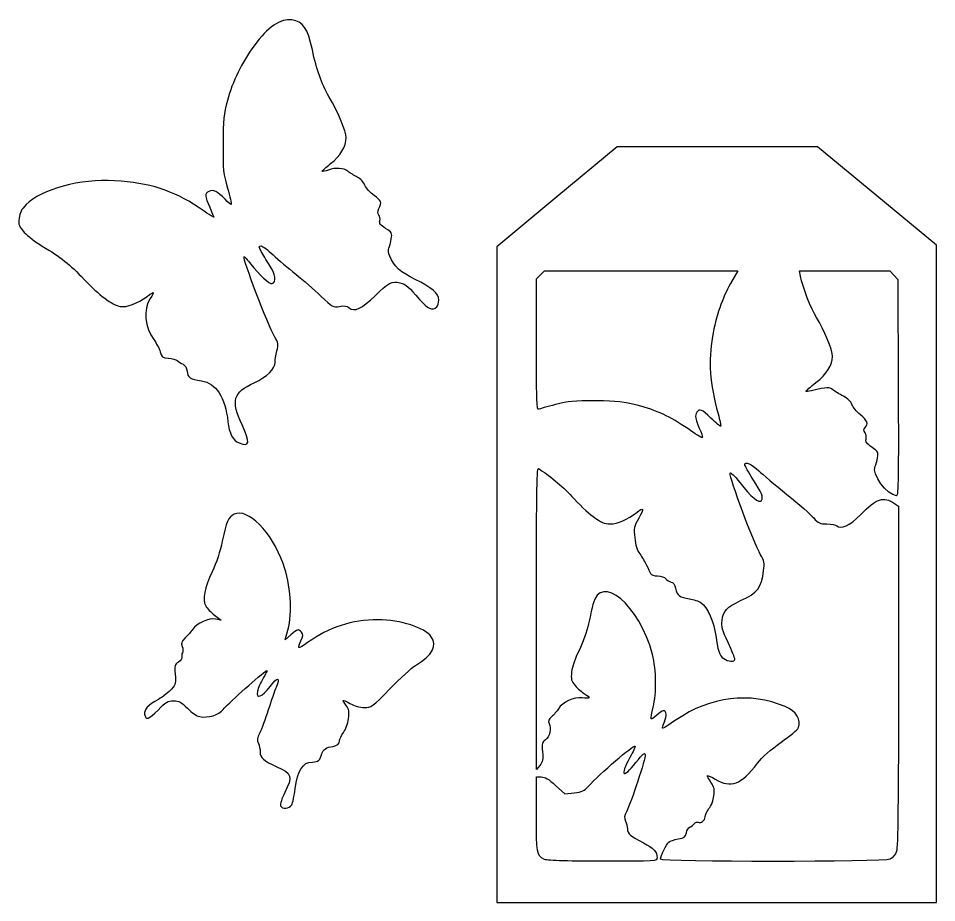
# Model space of a CAD drawing. Header units: centimetres. Extents: x -27.9 to 19.8, y -11 to 3.1.
# Drawn here: x -27.88 to -13.19, y -11.01 to 3.14 of the extents above; entities that cross this region are included whole.
import ezdxf

# ---------------------------------------------------------------- set-up
doc = ezdxf.new("R2010")
doc.units = ezdxf.units.CM
doc.header["$MEASUREMENT"] = 0
doc.layers.add('Layer 1', color=7, linetype='Continuous')

msp = doc.modelspace()

# ---------------------------------------------------------------- linework, layer by layer
at = {"layer": 'Layer 1'}
for points, knots in [([(-24.34716, -3.65015), (-24.45106, -3.60817), (-24.50895, -3.50082), (-24.52908, -3.3128), (-24.52908, -3.3128), (-24.57102, -2.92116), (-24.7182, -2.69396), (-24.95274, -2.65881), (-24.95274, -2.65881), (-25.13331, -2.63175), (-25.17291, -2.60539), (-25.18258, -2.50587), (-25.18258, -2.50587), (-25.18797, -2.45038), (-25.21071, -2.41069), (-25.24758, -2.39242), (-25.24758, -2.39242), (-25.27877, -2.37697), (-25.32059, -2.35079), (-25.34052, -2.33426), (-25.34052, -2.33426), (-25.36045, -2.31772), (-25.42391, -2.30033), (-25.48155, -2.29561), (-25.48155, -2.29561), (-25.57653, -2.28783), (-25.58889, -2.27811), (-25.61351, -2.19192), (-25.61351, -2.19192), (-25.62845, -2.13961), (-25.67438, -2.05282), (-25.71558, -1.99905), (-25.71558, -1.99905), (-25.8609, -1.80939), (-25.88661, -1.50933), (-25.77201, -1.34067), (-25.77201, -1.34067), (-25.69349, -1.22511), (-25.70488, -1.21757), (-25.82249, -1.30728), (-25.82249, -1.30728), (-25.96703, -1.41753), (-26.15132, -1.48693), (-26.25024, -1.46838), (-26.25024, -1.46838), (-26.38206, -1.44365), (-26.59282, -1.28626), (-26.83065, -1.03495), (-26.83065, -1.03495), (-27.06149, -0.79102), (-27.20468, -0.67702), (-27.49861, -0.50316), (-27.49861, -0.50316), (-27.60369, -0.441), (-27.73306, -0.34212), (-27.78609, -0.28342), (-27.78609, -0.28342), (-27.87375, -0.18639), (-27.8813, -0.16597), (-27.8692, -0.05863), (-27.8692, -0.05863), (-27.85901, 0.0318), (-27.83286, 0.08302), (-27.75751, 0.16019), (-27.75751, 0.16019), (-27.51594, 0.40758), (-26.88602, 0.57795), (-26.34183, 0.54308), (-26.34183, 0.54308), (-25.78065, 0.50712), (-25.40624, 0.38835), (-25.00726, 0.11972), (-25.00726, 0.11972), (-24.86815, 0.02606), (-24.75433, -0.04627), (-24.75433, -0.04101), (-24.75433, -0.04101), (-24.75433, -0.03575), (-24.7841, 0.03587), (-24.82048, 0.11813), (-24.82048, 0.11813), (-24.90044, 0.29894), (-24.90234, 0.33529), (-24.83371, 0.37202), (-24.83371, 0.37202), (-24.76654, 0.40797), (-24.69295, 0.37194), (-24.57522, 0.24549), (-24.57522, 0.24549), (-24.52764, 0.19438), (-24.48322, 0.15806), (-24.47651, 0.16478), (-24.47651, 0.16478), (-24.4698, 0.17149), (-24.49679, 0.28933), (-24.5365, 0.42664), (-24.5365, 0.42664), (-24.60295, 0.65642), (-24.60857, 0.7121), (-24.60703, 1.12609), (-24.60703, 1.12609), (-24.60556, 1.52335), (-24.59739, 1.60544), (-24.5371, 1.82892), (-24.5371, 1.82892), (-24.4553, 2.13214), (-24.30966, 2.43015), (-24.10993, 2.70302), (-24.10993, 2.70302), (-23.89087, 3.00228), (-23.68835, 3.14029), (-23.50443, 3.11562), (-23.50443, 3.11562), (-23.3254, 3.09161), (-23.25099, 2.98244), (-23.17793, 2.63658), (-23.17793, 2.63658), (-23.11043, 2.31702), (-23.03464, 2.10394), (-22.91234, 1.88988), (-22.91234, 1.88988), (-22.75615, 1.61649), (-22.63752, 1.33195), (-22.63824, 1.23243), (-22.63824, 1.23243), (-22.63927, 1.09065), (-22.73072, 0.93726), (-22.88572, 0.81733), (-22.88572, 0.81733), (-22.96602, 0.7552), (-23.02701, 0.69965), (-23.02125, 0.69389), (-23.02125, 0.69389), (-23.01549, 0.68813), (-22.97267, 0.6967), (-22.9261, 0.71293), (-22.9261, 0.71293), (-22.80125, 0.75645), (-22.67957, 0.74893), (-22.60815, 0.69327), (-22.60815, 0.69327), (-22.57345, 0.66622), (-22.5064, 0.62427), (-22.45915, 0.60003), (-22.45915, 0.60003), (-22.41054, 0.57509), (-22.35773, 0.51882), (-22.33749, 0.47038), (-22.33749, 0.47038), (-22.31782, 0.42331), (-22.2523, 0.35053), (-22.19188, 0.30866), (-22.19188, 0.30866), (-22.07463, 0.22741), (-22.0647, 0.20088), (-22.11238, 0.09624), (-22.11238, 0.09624), (-22.13458, 0.04752), (-22.13488, 0.02017), (-22.11349, -0.0056), (-22.11349, -0.0056), (-22.09741, -0.02498), (-22.09086, -0.06612), (-22.09895, -0.09703), (-22.09895, -0.09703), (-22.11055, -0.14138), (-22.09113, -0.16744), (-22.0068, -0.22068), (-22.0068, -0.22068), (-21.906, -0.28431), (-21.90082, -0.29379), (-21.9153, -0.388), (-21.9153, -0.388), (-21.92374, -0.44293), (-21.94118, -0.50843), (-21.95404, -0.53357), (-21.95404, -0.53357), (-21.96896, -0.56273), (-21.96429, -0.61061), (-21.94114, -0.66586), (-21.94114, -0.66586), (-21.8748, -0.82419), (-21.76149, -0.92736), (-21.53543, -1.03529), (-21.53543, -1.03529), (-21.2678, -1.16306), (-21.156, -1.2606), (-21.156, -1.36632), (-21.156, -1.36632), (-21.156, -1.4085), (-21.17029, -1.4573), (-21.18775, -1.47477), (-21.18775, -1.47477), (-21.25512, -1.54214), (-21.33363, -1.50788), (-21.46367, -1.35438), (-21.46367, -1.35438), (-21.62925, -1.15894), (-21.68063, -1.11534), (-21.77777, -1.08784), (-21.77777, -1.08784), (-21.89703, -1.05408), (-21.97104, -1.09292), (-22.17465, -1.29609), (-22.17465, -1.29609), (-22.38097, -1.50198), (-22.5089, -1.56194), (-22.58838, -1.49001), (-22.58838, -1.49001), (-22.6227, -1.45895), (-22.66172, -1.45301), (-22.74221, -1.46661), (-22.74221, -1.46661), (-22.84798, -1.48448), (-22.85374, -1.48131), (-23.04152, -1.30195), (-23.04152, -1.30195), (-23.14682, -1.20137), (-23.32823, -1.04333), (-23.44465, -0.95075), (-23.44465, -0.95075), (-23.56107, -0.85817), (-23.72389, -0.71913), (-23.80649, -0.64176), (-23.80649, -0.64176), (-23.88908, -0.56439), (-23.97571, -0.5011), (-23.99899, -0.5011), (-23.99899, -0.5011), (-24.03737, -0.5011), (-24.03718, -0.50911), (-23.99693, -0.58694), (-23.99693, -0.58694), (-23.97252, -0.63415), (-23.91177, -0.73418), (-23.86195, -0.80922), (-23.86195, -0.80922), (-23.77078, -0.94654), (-23.75159, -1.08018), (-23.81984, -1.10258), (-23.81984, -1.10258), (-23.8606, -1.11595), (-24.03698, -0.95557), (-24.16241, -0.79109), (-24.16241, -0.79109), (-24.21697, -0.71955), (-24.2662, -0.66561), (-24.27182, -0.67122), (-24.27182, -0.67122), (-24.2979, -0.6973), (-23.88759, -1.77179), (-23.78416, -1.94828), (-23.78416, -1.94828), (-23.72258, -2.05336), (-23.71918, -2.07404), (-23.74597, -2.18043), (-23.74597, -2.18043), (-23.76215, -2.24467), (-23.77538, -2.32676), (-23.77538, -2.36286), (-23.77538, -2.36286), (-23.77538, -2.46795), (-23.90417, -2.59313), (-24.1103, -2.68836), (-24.1103, -2.68836), (-24.44757, -2.84419), (-24.48339, -2.97033), (-24.30213, -3.36384), (-24.30213, -3.36384), (-24.17053, -3.64953), (-24.18118, -3.71723), (-24.3472, -3.65015), (-24.3472, -3.65015), (-24.3472, -3.65015), (-24.34716, -3.65015), (-24.34716, -3.65015)], [0, 0, 0, 0, 0.01428571, 0.01428571, 0.01428571, 0.01428571, 0.02857143, 0.02857143, 0.02857143, 0.02857143, 0.04285714, 0.04285714, 0.04285714, 0.04285714, 0.05714286, 0.05714286, 0.05714286, 0.05714286, 0.07142857, 0.07142857, 0.07142857, 0.07142857, 0.08571429, 0.08571429, 0.08571429, 0.08571429, 0.1, 0.1, 0.1, 0.1, 0.11428571, 0.11428571, 0.11428571, 0.11428571, 0.12857143, 0.12857143, 0.12857143, 0.12857143, 0.14285714, 0.14285714, 0.14285714, 0.14285714, 0.15714286, 0.15714286, 0.15714286, 0.15714286, 0.17142857, 0.17142857, 0.17142857, 0.17142857, 0.18571429, 0.18571429, 0.18571429, 0.18571429, 0.2, 0.2, 0.2, 0.2, 0.21428571, 0.21428571, 0.21428571, 0.21428571, 0.22857143, 0.22857143, 0.22857143, 0.22857143, 0.24285714, 0.24285714, 0.24285714, 0.24285714, 0.25714286, 0.25714286, 0.25714286, 0.25714286, 0.27142857, 0.27142857, 0.27142857, 0.27142857, 0.28571429, 0.28571429, 0.28571429, 0.28571429, 0.3, 0.3, 0.3, 0.3, 0.31428571, 0.31428571, 0.31428571, 0.31428571, 0.32857143, 0.32857143, 0.32857143, 0.32857143, 0.34285714, 0.34285714, 0.34285714, 0.34285714, 0.35714286, 0.35714286, 0.35714286, 0.35714286, 0.37142857, 0.37142857, 0.37142857, 0.37142857, 0.38571429, 0.38571429, 0.38571429, 0.38571429, 0.4, 0.4, 0.4, 0.4, 0.41428571, 0.41428571, 0.41428571, 0.41428571, 0.42857143, 0.42857143, 0.42857143, 0.42857143, 0.44285714, 0.44285714, 0.44285714, 0.44285714, 0.45714286, 0.45714286, 0.45714286, 0.45714286, 0.47142857, 0.47142857, 0.47142857, 0.47142857, 0.48571429, 0.48571429, 0.48571429, 0.48571429, 0.5, 0.5, 0.5, 0.5, 0.51428571, 0.51428571, 0.51428571, 0.51428571, 0.52857143, 0.52857143, 0.52857143, 0.52857143, 0.54285714, 0.54285714, 0.54285714, 0.54285714, 0.55714286, 0.55714286, 0.55714286, 0.55714286, 0.57142857, 0.57142857, 0.57142857, 0.57142857, 0.58571429, 0.58571429, 0.58571429, 0.58571429, 0.6, 0.6, 0.6, 0.6, 0.61428571, 0.61428571, 0.61428571, 0.61428571, 0.62857143, 0.62857143, 0.62857143, 0.62857143, 0.64285714, 0.64285714, 0.64285714, 0.64285714, 0.65714286, 0.65714286, 0.65714286, 0.65714286, 0.67142857, 0.67142857, 0.67142857, 0.67142857, 0.68571429, 0.68571429, 0.68571429, 0.68571429, 0.7, 0.7, 0.7, 0.7, 0.71428571, 0.71428571, 0.71428571, 0.71428571, 0.72857143, 0.72857143, 0.72857143, 0.72857143, 0.74285714, 0.74285714, 0.74285714, 0.74285714, 0.75714286, 0.75714286, 0.75714286, 0.75714286, 0.77142857, 0.77142857, 0.77142857, 0.77142857, 0.78571429, 0.78571429, 0.78571429, 0.78571429, 0.8, 0.8, 0.8, 0.8, 0.81428571, 0.81428571, 0.81428571, 0.81428571, 0.82857143, 0.82857143, 0.82857143, 0.82857143, 0.84285714, 0.84285714, 0.84285714, 0.84285714, 0.85714286, 0.85714286, 0.85714286, 0.85714286, 0.87142857, 0.87142857, 0.87142857, 0.87142857, 0.88571429, 0.88571429, 0.88571429, 0.88571429, 0.9, 0.9, 0.9, 0.9, 0.91428571, 0.91428571, 0.91428571, 0.91428571, 0.92857143, 0.92857143, 0.92857143, 0.92857143, 0.94285714, 0.94285714, 0.94285714, 0.94285714, 0.95714286, 0.95714286, 0.95714286, 0.95714286, 0.97142857, 0.97142857, 0.97142857, 0.97142857, 1, 1, 1, 1]), ([(-20.22993, -5.75885), (-20.22993, -5.75885), (-20.22993, -0.51266), (-20.22993, -0.51266), (-20.22993, -0.51266), (-20.22993, -0.51266), (-19.26508, 0.28687), (-19.26508, 0.28687), (-19.26508, 0.28687), (-19.26508, 0.28687), (-18.30023, 1.0864), (-18.30023, 1.0864), (-18.30023, 1.0864), (-18.30023, 1.0864), (-16.70004, 1.0864), (-16.70004, 1.0864), (-16.70004, 1.0864), (-16.70004, 1.0864), (-15.09985, 1.0864), (-15.09985, 1.0864), (-15.09985, 1.0864), (-15.09985, 1.0864), (-14.14692, 0.29926), (-14.14692, 0.29926), (-14.14692, 0.29926), (-14.14692, 0.29926), (-13.19399, -0.48788), (-13.19399, -0.48788), (-13.19399, -0.48788), (-13.19399, -0.48788), (-13.193, -5.74647), (-13.193, -5.74647), (-13.193, -5.74647), (-13.193, -5.74647), (-13.19201, -11.00506), (-13.19201, -11.00506), (-13.19201, -11.00506), (-13.19201, -11.00506), (-16.71097, -11.00506), (-16.71097, -11.00506), (-16.71097, -11.00506), (-16.71097, -11.00506), (-20.22993, -11.00506), (-20.22993, -11.00506), (-20.22993, -11.00506), (-20.22993, -11.00506), (-20.22993, -5.75887), (-20.22993, -5.75887), (-20.22993, -5.75887), (-20.22993, -5.75887), (-20.22993, -5.75885), (-20.22993, -5.75885)], [0, 0, 0, 0, 0.07142857, 0.07142857, 0.07142857, 0.07142857, 0.14285714, 0.14285714, 0.14285714, 0.14285714, 0.21428571, 0.21428571, 0.21428571, 0.21428571, 0.28571429, 0.28571429, 0.28571429, 0.28571429, 0.35714286, 0.35714286, 0.35714286, 0.35714286, 0.42857143, 0.42857143, 0.42857143, 0.42857143, 0.5, 0.5, 0.5, 0.5, 0.57142857, 0.57142857, 0.57142857, 0.57142857, 0.64285714, 0.64285714, 0.64285714, 0.64285714, 0.71428571, 0.71428571, 0.71428571, 0.71428571, 0.78571429, 0.78571429, 0.78571429, 0.78571429, 0.85714286, 0.85714286, 0.85714286, 0.85714286, 1, 1, 1, 1]), ([(-16.96499, -3.47103), (-17.05144, -3.27182), (-17.0654, -3.20463), (-17.02935, -3.1612), (-17.02935, -3.1612), (-16.97863, -3.10009), (-16.95853, -3.10854), (-16.8017, -3.25686), (-16.8017, -3.25686), (-16.72237, -3.33188), (-16.65292, -3.38844), (-16.64735, -3.38254), (-16.64735, -3.38254), (-16.64179, -3.37664), (-16.65985, -3.28847), (-16.68749, -3.1866), (-16.68749, -3.1866), (-16.8222, -2.6901), (-16.84702, -2.34815), (-16.77735, -1.94862), (-16.77735, -1.94862), (-16.7205, -1.62263), (-16.62348, -1.33778), (-16.48933, -1.10301), (-16.48933, -1.10301), (-16.48933, -1.10301), (-16.37216, -0.89796), (-16.37216, -0.89796), (-16.37216, -0.89796), (-16.37216, -0.89796), (-17.9186, -0.89796), (-17.9186, -0.89796), (-17.9186, -0.89796), (-17.9186, -0.89796), (-19.46504, -0.89796), (-19.46504, -0.89796), (-19.46504, -0.89796), (-19.46504, -0.89796), (-19.52998, -0.9629), (-19.52998, -0.9629), (-19.52998, -0.9629), (-19.52998, -0.9629), (-19.59492, -1.02784), (-19.59492, -1.02784), (-19.59492, -1.02784), (-19.59492, -1.02784), (-19.59492, -2.07698), (-19.59492, -2.07698), (-19.59492, -2.07698), (-19.59492, -2.90542), (-19.58796, -3.12345), (-19.56185, -3.11343), (-19.56185, -3.11343), (-19.54366, -3.10645), (-19.42162, -3.07243), (-19.29065, -3.03784), (-19.29065, -3.03784), (-19.08483, -2.98347), (-18.9969, -2.97541), (-18.64242, -2.97839), (-18.64242, -2.97839), (-18.29695, -2.98129), (-18.1927, -2.99227), (-17.98096, -3.048), (-17.98096, -3.048), (-17.67531, -3.12845), (-17.45342, -3.2314), (-17.17398, -3.4224), (-17.17398, -3.4224), (-17.05756, -3.50197), (-16.95322, -3.56779), (-16.94211, -3.56867), (-16.94211, -3.56867), (-16.931, -3.56955), (-16.94129, -3.52561), (-16.96497, -3.47104), (-16.96497, -3.47104), (-16.96497, -3.47104), (-16.96499, -3.47103), (-16.96499, -3.47103)], [0, 0, 0, 0, 0.04761905, 0.04761905, 0.04761905, 0.04761905, 0.0952381, 0.0952381, 0.0952381, 0.0952381, 0.14285714, 0.14285714, 0.14285714, 0.14285714, 0.19047619, 0.19047619, 0.19047619, 0.19047619, 0.23809524, 0.23809524, 0.23809524, 0.23809524, 0.28571429, 0.28571429, 0.28571429, 0.28571429, 0.33333333, 0.33333333, 0.33333333, 0.33333333, 0.38095238, 0.38095238, 0.38095238, 0.38095238, 0.42857143, 0.42857143, 0.42857143, 0.42857143, 0.47619048, 0.47619048, 0.47619048, 0.47619048, 0.52380952, 0.52380952, 0.52380952, 0.52380952, 0.57142857, 0.57142857, 0.57142857, 0.57142857, 0.61904762, 0.61904762, 0.61904762, 0.61904762, 0.66666667, 0.66666667, 0.66666667, 0.66666667, 0.71428571, 0.71428571, 0.71428571, 0.71428571, 0.76190476, 0.76190476, 0.76190476, 0.76190476, 0.80952381, 0.80952381, 0.80952381, 0.80952381, 0.85714286, 0.85714286, 0.85714286, 0.85714286, 0.9047619, 0.9047619, 0.9047619, 0.9047619, 1, 1, 1, 1]), ([(-13.80643, -2.76539), (-13.80643, -2.76539), (-13.81378, -1.03449), (-13.81378, -1.03449), (-13.81378, -1.03449), (-13.81378, -1.03449), (-13.87792, -0.96623), (-13.87792, -0.96623), (-13.87792, -0.96623), (-13.87792, -0.96623), (-13.94206, -0.89797), (-13.94206, -0.89797), (-13.94206, -0.89797), (-13.94206, -0.89797), (-14.66439, -0.89797), (-14.66439, -0.89797), (-14.66439, -0.89797), (-14.66439, -0.89797), (-15.38672, -0.89797), (-15.38672, -0.89797), (-15.38672, -0.89797), (-15.38672, -0.89797), (-15.37027, -0.98396), (-15.37027, -0.98396), (-15.37027, -0.98396), (-15.33769, -1.15423), (-15.19855, -1.51219), (-15.11259, -1.64688), (-15.11259, -1.64688), (-14.99225, -1.83544), (-14.85888, -2.16181), (-14.85888, -2.26774), (-14.85888, -2.26774), (-14.85888, -2.40552), (-14.95003, -2.54979), (-15.12287, -2.68558), (-15.12287, -2.68558), (-15.21051, -2.75443), (-15.28222, -2.81646), (-15.28222, -2.8234), (-15.28222, -2.8234), (-15.28222, -2.83035), (-15.24352, -2.82737), (-15.19623, -2.81678), (-15.19623, -2.81678), (-14.92896, -2.75693), (-14.91111, -2.75621), (-14.8515, -2.80274), (-14.8515, -2.80274), (-14.81918, -2.82797), (-14.74345, -2.87363), (-14.68321, -2.90421), (-14.68321, -2.90421), (-14.612, -2.94036), (-14.56428, -2.98677), (-14.54682, -3.03687), (-14.54682, -3.03687), (-14.53205, -3.07925), (-14.4712, -3.15311), (-14.41161, -3.201), (-14.41161, -3.201), (-14.30054, -3.29026), (-14.27858, -3.34979), (-14.33567, -3.40688), (-14.33567, -3.40688), (-14.3605, -3.43171), (-14.3609, -3.45079), (-14.33735, -3.4885), (-14.33735, -3.4885), (-14.32045, -3.51556), (-14.31301, -3.56215), (-14.32083, -3.59203), (-14.32083, -3.59203), (-14.3317, -3.63361), (-14.30983, -3.66381), (-14.22761, -3.72076), (-14.22761, -3.72076), (-14.1285, -3.7894), (-14.12139, -3.80233), (-14.13583, -3.88776), (-14.13583, -3.88776), (-14.14444, -3.93869), (-14.16182, -4.00042), (-14.17446, -4.02493), (-14.17446, -4.02493), (-14.23607, -4.14443), (-13.98475, -4.49048), (-13.83289, -4.49524), (-13.83289, -4.49524), (-13.80571, -4.49609), (-13.80052, -4.15685), (-13.80643, -2.7654), (-13.80643, -2.7654), (-13.80643, -2.7654), (-13.80643, -2.76539), (-13.80643, -2.76539)], [0, 0, 0, 0, 0.04, 0.04, 0.04, 0.04, 0.08, 0.08, 0.08, 0.08, 0.12, 0.12, 0.12, 0.12, 0.16, 0.16, 0.16, 0.16, 0.2, 0.2, 0.2, 0.2, 0.24, 0.24, 0.24, 0.24, 0.28, 0.28, 0.28, 0.28, 0.32, 0.32, 0.32, 0.32, 0.36, 0.36, 0.36, 0.36, 0.4, 0.4, 0.4, 0.4, 0.44, 0.44, 0.44, 0.44, 0.48, 0.48, 0.48, 0.48, 0.52, 0.52, 0.52, 0.52, 0.56, 0.56, 0.56, 0.56, 0.6, 0.6, 0.6, 0.6, 0.64, 0.64, 0.64, 0.64, 0.68, 0.68, 0.68, 0.68, 0.72, 0.72, 0.72, 0.72, 0.76, 0.76, 0.76, 0.76, 0.8, 0.8, 0.8, 0.8, 0.84, 0.84, 0.84, 0.84, 0.88, 0.88, 0.88, 0.88, 0.92, 0.92, 0.92, 0.92, 1, 1, 1, 1]), ([(-13.93285, -10.30943), (-13.89643, -10.29105), (-13.85251, -10.23475), (-13.83512, -10.18414), (-13.83512, -10.18414), (-13.81149, -10.11538), (-13.80316, -9.40827), (-13.80205, -7.37667), (-13.80205, -7.37667), (-13.80205, -7.37667), (-13.80056, -4.66112), (-13.80056, -4.66112), (-13.80056, -4.66112), (-13.80056, -4.66112), (-13.86682, -4.61771), (-13.86682, -4.61771), (-13.86682, -4.61771), (-14.04366, -4.50184), (-14.14705, -4.53654), (-14.4091, -4.79972), (-14.4091, -4.79972), (-14.58502, -4.9764), (-14.72224, -5.04039), (-14.78678, -4.97585), (-14.78678, -4.97585), (-14.80316, -4.95947), (-14.87472, -4.94608), (-14.94581, -4.94608), (-14.94581, -4.94608), (-15.06121, -4.94608), (-15.08404, -4.93583), (-15.1588, -4.85049), (-15.1588, -4.85049), (-15.20485, -4.79791), (-15.39731, -4.6293), (-15.58649, -4.4758), (-15.58649, -4.4758), (-15.77567, -4.32229), (-15.97807, -4.15228), (-16.03628, -4.09799), (-16.03628, -4.09799), (-16.15138, -3.99063), (-16.26118, -3.94127), (-16.26118, -3.99689), (-16.26118, -3.99689), (-16.26118, -4.01522), (-16.20283, -4.1202), (-16.13152, -4.23018), (-16.13152, -4.23018), (-15.987, -4.45307), (-15.96062, -4.51891), (-15.99433, -4.57259), (-15.99433, -4.57259), (-16.0281, -4.62637), (-16.1625, -4.51474), (-16.34055, -4.28502), (-16.34055, -4.28502), (-16.4277, -4.17258), (-16.48938, -4.11301), (-16.49433, -4.13651), (-16.49433, -4.13651), (-16.50936, -4.20789), (-16.12348, -5.24148), (-16.00698, -5.4419), (-16.00698, -5.4419), (-15.95102, -5.53817), (-15.94432, -5.57379), (-15.95972, -5.69325), (-15.95972, -5.69325), (-15.99541, -5.97016), (-16.05433, -6.0473), (-16.32732, -6.17454), (-16.32732, -6.17454), (-16.55272, -6.2796), (-16.60745, -6.3377), (-16.62463, -6.49019), (-16.62463, -6.49019), (-16.6357, -6.58836), (-16.61995, -6.6466), (-16.5289, -6.84426), (-16.5289, -6.84426), (-16.46896, -6.97438), (-16.41992, -7.09463), (-16.41992, -7.11148), (-16.41992, -7.11148), (-16.41992, -7.15509), (-16.53002, -7.14942), (-16.59722, -7.10236), (-16.59722, -7.10236), (-16.6639, -7.05566), (-16.69994, -6.95106), (-16.72484, -6.73204), (-16.72484, -6.73204), (-16.74741, -6.53344), (-16.865, -6.26906), (-16.9578, -6.20825), (-16.9578, -6.20825), (-16.99645, -6.18293), (-17.08166, -6.15486), (-17.14716, -6.14588), (-17.14716, -6.14588), (-17.29963, -6.12498), (-17.34605, -6.08962), (-17.36912, -5.97682), (-17.36912, -5.97682), (-17.38167, -5.91546), (-17.40472, -5.88272), (-17.43963, -5.87666), (-17.43963, -5.87666), (-17.46816, -5.87171), (-17.507, -5.84782), (-17.52594, -5.82358), (-17.52594, -5.82358), (-17.54664, -5.7971), (-17.59815, -5.77951), (-17.65498, -5.77951), (-17.65498, -5.77951), (-17.71259, -5.77951), (-17.75735, -5.76399), (-17.76945, -5.73982), (-17.76945, -5.73982), (-17.78038, -5.71799), (-17.80891, -5.65846), (-17.83283, -5.60753), (-17.83283, -5.60753), (-17.85676, -5.5566), (-17.90492, -5.47581), (-17.93987, -5.428), (-17.93987, -5.428), (-17.98344, -5.36839), (-18.00914, -5.28758), (-18.02164, -5.17086), (-18.02164, -5.17086), (-18.03862, -5.01229), (-18.03422, -4.99064), (-17.95727, -4.8543), (-17.95727, -4.8543), (-17.87089, -4.70125), (-17.8781, -4.67491), (-17.98401, -4.75665), (-17.98401, -4.75665), (-18.14398, -4.88011), (-18.29253, -4.94607), (-18.41061, -4.94607), (-18.41061, -4.94607), (-18.51222, -4.94607), (-18.55591, -4.9276), (-18.68647, -4.82946), (-18.68647, -4.82946), (-18.77179, -4.76532), (-18.92478, -4.62181), (-19.02644, -4.51054), (-19.02644, -4.51054), (-19.17997, -4.3425), (-19.40406, -4.15507), (-19.56185, -4.06272), (-19.56185, -4.06272), (-19.58821, -4.04729), (-19.59474, -4.53366), (-19.59404, -6.45925), (-19.59404, -6.45925), (-19.59404, -6.45925), (-19.59316, -8.87513), (-19.59316, -8.87513), (-19.59316, -8.87513), (-19.59316, -8.87513), (-19.53808, -8.80898), (-19.53808, -8.80898), (-19.53808, -8.80898), (-19.4919, -8.75352), (-19.48521, -8.71846), (-19.49664, -8.59202), (-19.49664, -8.59202), (-19.50891, -8.45638), (-19.50421, -8.43723), (-19.44999, -8.4017), (-19.44999, -8.4017), (-19.38179, -8.35701), (-19.34894, -8.21429), (-19.38918, -8.13749), (-19.38918, -8.13749), (-19.40972, -8.09828), (-19.40156, -8.07591), (-19.35054, -8.03166), (-19.35054, -8.03166), (-19.31496, -8.0008), (-19.26592, -7.94296), (-19.24156, -7.90313), (-19.24156, -7.90313), (-19.17493, -7.79418), (-19.00166, -7.71559), (-18.86265, -7.73126), (-18.86265, -7.73126), (-18.7289, -7.74633), (-18.71822, -7.72689), (-18.82545, -7.66354), (-18.82545, -7.66354), (-18.86791, -7.63846), (-18.93479, -7.57974), (-18.97408, -7.53305), (-18.97408, -7.53305), (-19.03692, -7.45837), (-19.04382, -7.43214), (-19.03142, -7.31498), (-19.03142, -7.31498), (-19.02316, -7.23689), (-18.97407, -7.09424), (-18.91275, -6.97013), (-18.91275, -6.97013), (-18.85523, -6.85371), (-18.78711, -6.66321), (-18.76138, -6.5468), (-18.76138, -6.5468), (-18.73565, -6.43038), (-18.70368, -6.28986), (-18.69034, -6.23452), (-18.69034, -6.23452), (-18.56652, -5.72084), (-17.94371, -6.24438), (-17.7395, -7.03381), (-17.7395, -7.03381), (-17.6736, -7.28854), (-17.66882, -7.65119), (-17.72834, -7.87926), (-17.72834, -7.87926), (-17.7525, -7.97182), (-17.76552, -8.0543), (-17.75727, -8.06254), (-17.75727, -8.06254), (-17.74903, -8.07078), (-17.70901, -8.04565), (-17.66835, -8.0067), (-17.66835, -8.0067), (-17.62769, -7.96774), (-17.58146, -7.93587), (-17.56562, -7.93587), (-17.56562, -7.93587), (-17.5138, -7.93587), (-17.50446, -8.01635), (-17.545, -8.11339), (-17.545, -8.11339), (-17.56687, -8.16574), (-17.58119, -8.21216), (-17.57682, -8.21653), (-17.57682, -8.21653), (-17.57245, -8.2209), (-17.47406, -8.15982), (-17.35819, -8.08079), (-17.35819, -8.08079), (-16.81038, -7.70715), (-16.17609, -7.62993), (-15.61695, -7.8688), (-15.61695, -7.8688), (-15.43451, -7.94674), (-15.35308, -8.07856), (-15.40453, -8.21264), (-15.40453, -8.21264), (-15.4136, -8.23627), (-15.53799, -8.33855), (-15.68096, -8.43991), (-15.68096, -8.43991), (-15.84398, -8.55549), (-15.98473, -8.68086), (-16.05845, -8.77614), (-16.05845, -8.77614), (-16.32729, -9.12359), (-16.47464, -9.17892), (-16.73288, -9.0294), (-16.73288, -9.0294), (-16.79587, -8.99293), (-16.85211, -8.96779), (-16.85786, -8.97354), (-16.85786, -8.97354), (-16.86361, -8.97929), (-16.83898, -9.02716), (-16.80313, -9.07992), (-16.80313, -9.07992), (-16.74851, -9.16031), (-16.74062, -9.19537), (-16.75447, -9.29637), (-16.75447, -9.29637), (-16.76356, -9.36266), (-16.79916, -9.45507), (-16.83358, -9.50174), (-16.83358, -9.50174), (-16.86801, -9.5484), (-16.89617, -9.60662), (-16.89617, -9.63112), (-16.89617, -9.63112), (-16.89617, -9.6892), (-16.96442, -9.74505), (-17.00486, -9.72006), (-17.00486, -9.72006), (-17.02226, -9.70931), (-17.04957, -9.71795), (-17.06555, -9.73927), (-17.06555, -9.73927), (-17.08153, -9.76059), (-17.11375, -9.78519), (-17.13715, -9.79395), (-17.13715, -9.79395), (-17.16055, -9.80271), (-17.18681, -9.84549), (-17.19552, -9.88901), (-17.19552, -9.88901), (-17.20932, -9.95802), (-17.22587, -9.97053), (-17.32496, -9.98688), (-17.32496, -9.98688), (-17.38745, -9.99719), (-17.45534, -10.01916), (-17.47584, -10.0357), (-17.47584, -10.0357), (-17.51672, -10.0687), (-17.60905, -10.25787), (-17.60997, -10.31052), (-17.60997, -10.31052), (-17.61082, -10.35905), (-14.02909, -10.358), (-13.93284, -10.30944), (-13.93284, -10.30944), (-13.93284, -10.30944), (-13.93285, -10.30943), (-13.93285, -10.30943)], [0, 0, 0, 0, 0.01219512, 0.01219512, 0.01219512, 0.01219512, 0.02439024, 0.02439024, 0.02439024, 0.02439024, 0.03658537, 0.03658537, 0.03658537, 0.03658537, 0.04878049, 0.04878049, 0.04878049, 0.04878049, 0.06097561, 0.06097561, 0.06097561, 0.06097561, 0.07317073, 0.07317073, 0.07317073, 0.07317073, 0.08536585, 0.08536585, 0.08536585, 0.08536585, 0.09756098, 0.09756098, 0.09756098, 0.09756098, 0.1097561, 0.1097561, 0.1097561, 0.1097561, 0.12195122, 0.12195122, 0.12195122, 0.12195122, 0.13414634, 0.13414634, 0.13414634, 0.13414634, 0.14634146, 0.14634146, 0.14634146, 0.14634146, 0.15853659, 0.15853659, 0.15853659, 0.15853659, 0.17073171, 0.17073171, 0.17073171, 0.17073171, 0.18292683, 0.18292683, 0.18292683, 0.18292683, 0.19512195, 0.19512195, 0.19512195, 0.19512195, 0.20731707, 0.20731707, 0.20731707, 0.20731707, 0.2195122, 0.2195122, 0.2195122, 0.2195122, 0.23170732, 0.23170732, 0.23170732, 0.23170732, 0.24390244, 0.24390244, 0.24390244, 0.24390244, 0.25609756, 0.25609756, 0.25609756, 0.25609756, 0.26829268, 0.26829268, 0.26829268, 0.26829268, 0.2804878, 0.2804878, 0.2804878, 0.2804878, 0.29268293, 0.29268293, 0.29268293, 0.29268293, 0.30487805, 0.30487805, 0.30487805, 0.30487805, 0.31707317, 0.31707317, 0.31707317, 0.31707317, 0.32926829, 0.32926829, 0.32926829, 0.32926829, 0.34146341, 0.34146341, 0.34146341, 0.34146341, 0.35365854, 0.35365854, 0.35365854, 0.35365854, 0.36585366, 0.36585366, 0.36585366, 0.36585366, 0.37804878, 0.37804878, 0.37804878, 0.37804878, 0.3902439, 0.3902439, 0.3902439, 0.3902439, 0.40243902, 0.40243902, 0.40243902, 0.40243902, 0.41463415, 0.41463415, 0.41463415, 0.41463415, 0.42682927, 0.42682927, 0.42682927, 0.42682927, 0.43902439, 0.43902439, 0.43902439, 0.43902439, 0.45121951, 0.45121951, 0.45121951, 0.45121951, 0.46341463, 0.46341463, 0.46341463, 0.46341463, 0.47560976, 0.47560976, 0.47560976, 0.47560976, 0.48780488, 0.48780488, 0.48780488, 0.48780488, 0.5, 0.5, 0.5, 0.5, 0.51219512, 0.51219512, 0.51219512, 0.51219512, 0.52439024, 0.52439024, 0.52439024, 0.52439024, 0.53658537, 0.53658537, 0.53658537, 0.53658537, 0.54878049, 0.54878049, 0.54878049, 0.54878049, 0.56097561, 0.56097561, 0.56097561, 0.56097561, 0.57317073, 0.57317073, 0.57317073, 0.57317073, 0.58536585, 0.58536585, 0.58536585, 0.58536585, 0.59756098, 0.59756098, 0.59756098, 0.59756098, 0.6097561, 0.6097561, 0.6097561, 0.6097561, 0.62195122, 0.62195122, 0.62195122, 0.62195122, 0.63414634, 0.63414634, 0.63414634, 0.63414634, 0.64634146, 0.64634146, 0.64634146, 0.64634146, 0.65853659, 0.65853659, 0.65853659, 0.65853659, 0.67073171, 0.67073171, 0.67073171, 0.67073171, 0.68292683, 0.68292683, 0.68292683, 0.68292683, 0.69512195, 0.69512195, 0.69512195, 0.69512195, 0.70731707, 0.70731707, 0.70731707, 0.70731707, 0.7195122, 0.7195122, 0.7195122, 0.7195122, 0.73170732, 0.73170732, 0.73170732, 0.73170732, 0.74390244, 0.74390244, 0.74390244, 0.74390244, 0.75609756, 0.75609756, 0.75609756, 0.75609756, 0.76829268, 0.76829268, 0.76829268, 0.76829268, 0.7804878, 0.7804878, 0.7804878, 0.7804878, 0.79268293, 0.79268293, 0.79268293, 0.79268293, 0.80487805, 0.80487805, 0.80487805, 0.80487805, 0.81707317, 0.81707317, 0.81707317, 0.81707317, 0.82926829, 0.82926829, 0.82926829, 0.82926829, 0.84146341, 0.84146341, 0.84146341, 0.84146341, 0.85365854, 0.85365854, 0.85365854, 0.85365854, 0.86585366, 0.86585366, 0.86585366, 0.86585366, 0.87804878, 0.87804878, 0.87804878, 0.87804878, 0.8902439, 0.8902439, 0.8902439, 0.8902439, 0.90243902, 0.90243902, 0.90243902, 0.90243902, 0.91463415, 0.91463415, 0.91463415, 0.91463415, 0.92682927, 0.92682927, 0.92682927, 0.92682927, 0.93902439, 0.93902439, 0.93902439, 0.93902439, 0.95121951, 0.95121951, 0.95121951, 0.95121951, 0.96341463, 0.96341463, 0.96341463, 0.96341463, 0.97560976, 0.97560976, 0.97560976, 0.97560976, 1, 1, 1, 1]), ([(-23.68739, -9.45467), (-23.69631, -9.43143), (-23.66618, -9.33723), (-23.62041, -9.24527), (-23.62041, -9.24527), (-23.49111, -8.98546), (-23.50525, -8.93884), (-23.74615, -8.83076), (-23.74615, -8.83076), (-23.96269, -8.73361), (-24.01347, -8.68872), (-24.01347, -8.59449), (-24.01347, -8.59449), (-24.01347, -8.55377), (-24.0265, -8.49186), (-24.04243, -8.45691), (-24.04243, -8.45691), (-24.06566, -8.40593), (-24.06104, -8.37297), (-24.01909, -8.2903), (-24.01909, -8.2903), (-23.99033, -8.23362), (-23.92942, -8.06818), (-23.88374, -7.92266), (-23.88374, -7.92266), (-23.83806, -7.77714), (-23.78174, -7.61447), (-23.75859, -7.56117), (-23.75859, -7.56117), (-23.68638, -7.39498), (-23.73302, -7.38796), (-23.85305, -7.54695), (-23.85305, -7.54695), (-23.98258, -7.7185), (-24.08462, -7.75583), (-24.05782, -7.62185), (-24.05782, -7.62185), (-24.04947, -7.5801), (-24.00523, -7.48249), (-23.95951, -7.40495), (-23.95951, -7.40495), (-23.90293, -7.309), (-23.89194, -7.27607), (-23.92508, -7.30185), (-23.92508, -7.30185), (-24.08561, -7.42673), (-24.55159, -7.8464), (-24.60381, -7.91311), (-24.60381, -7.91311), (-24.67318, -8.00175), (-24.8455, -8.0552), (-24.9805, -8.02994), (-24.9805, -8.02994), (-25.02785, -8.02108), (-25.10937, -7.96575), (-25.17783, -7.89599), (-25.17783, -7.89599), (-25.27698, -7.79497), (-25.31014, -7.77713), (-25.39881, -7.77713), (-25.39881, -7.77713), (-25.49038, -7.77713), (-25.52081, -7.79508), (-25.64757, -7.92388), (-25.64757, -7.92388), (-25.7979, -8.07663), (-25.8463, -8.09188), (-25.86106, -7.99115), (-25.86106, -7.99115), (-25.87229, -7.91455), (-25.81263, -7.85002), (-25.64106, -7.75319), (-25.64106, -7.75319), (-25.56533, -7.71045), (-25.47032, -7.63621), (-25.42994, -7.58822), (-25.42994, -7.58822), (-25.36286, -7.50849), (-25.35787, -7.48797), (-25.37223, -7.3506), (-25.37223, -7.3506), (-25.38689, -7.21035), (-25.3834, -7.19726), (-25.3204, -7.15598), (-25.3204, -7.15598), (-25.28325, -7.13164), (-25.25864, -7.09665), (-25.26571, -7.07822), (-25.26571, -7.07822), (-25.27278, -7.05979), (-25.26881, -7.02893), (-25.25689, -7.00964), (-25.25689, -7.00964), (-25.24497, -6.99035), (-25.24653, -6.94478), (-25.26037, -6.90838), (-25.26037, -6.90838), (-25.28154, -6.85269), (-25.27383, -6.83084), (-25.21174, -6.77054), (-25.21174, -6.77054), (-25.17115, -6.73113), (-25.1175, -6.66889), (-25.0925, -6.63224), (-25.0925, -6.63224), (-25.02504, -6.53331), (-24.8363, -6.45004), (-24.72564, -6.4704), (-24.72564, -6.4704), (-24.72564, -6.4704), (-24.63523, -6.48703), (-24.63523, -6.48703), (-24.63523, -6.48703), (-24.63523, -6.48703), (-24.74233, -6.40612), (-24.74233, -6.40612), (-24.74233, -6.40612), (-24.80123, -6.36162), (-24.86546, -6.29525), (-24.88506, -6.25862), (-24.88506, -6.25862), (-24.93996, -6.15604), (-24.90411, -5.96645), (-24.78152, -5.71107), (-24.78152, -5.71107), (-24.71237, -5.567), (-24.65288, -5.3879), (-24.61896, -5.22159), (-24.61896, -5.22159), (-24.55444, -4.90533), (-24.52476, -4.83819), (-24.42919, -4.79239), (-24.42919, -4.79239), (-24.21091, -4.68777), (-23.8318, -5.0703), (-23.64756, -5.58109), (-23.64756, -5.58109), (-23.52247, -5.92787), (-23.4919, -6.35272), (-23.57088, -6.64673), (-23.57088, -6.64673), (-23.57088, -6.64673), (-23.61193, -6.79956), (-23.61193, -6.79956), (-23.61193, -6.79956), (-23.61193, -6.79956), (-23.52074, -6.71949), (-23.52074, -6.71949), (-23.52074, -6.71949), (-23.41649, -6.62795), (-23.398, -6.6237), (-23.35096, -6.68038), (-23.35096, -6.68038), (-23.32301, -6.71406), (-23.32498, -6.73814), (-23.36208, -6.81595), (-23.36208, -6.81595), (-23.38689, -6.86798), (-23.40129, -6.91646), (-23.39408, -6.92368), (-23.39408, -6.92368), (-23.38686, -6.9309), (-23.32385, -6.89556), (-23.25404, -6.84515), (-23.25404, -6.84515), (-22.91053, -6.59709), (-22.5489, -6.48031), (-22.12659, -6.48107), (-22.12659, -6.48107), (-21.76896, -6.48172), (-21.37848, -6.60561), (-21.27688, -6.75066), (-21.27688, -6.75066), (-21.17433, -6.89707), (-21.25225, -7.04029), (-21.52639, -7.20926), (-21.52639, -7.20926), (-21.59187, -7.24962), (-21.77671, -7.41772), (-21.93714, -7.58281), (-21.93714, -7.58281), (-22.22356, -7.87755), (-22.23096, -7.88297), (-22.34724, -7.88265), (-22.34724, -7.88265), (-22.42368, -7.88244), (-22.50552, -7.85954), (-22.57811, -7.81804), (-22.57811, -7.81804), (-22.70559, -7.74515), (-22.71265, -7.74939), (-22.63611, -7.85292), (-22.63611, -7.85292), (-22.59054, -7.91456), (-22.58461, -7.94878), (-22.59975, -8.06288), (-22.59975, -8.06288), (-22.61013, -8.14113), (-22.6446, -8.23547), (-22.68065, -8.28435), (-22.68065, -8.28435), (-22.7152, -8.33118), (-22.74347, -8.3903), (-22.74347, -8.41571), (-22.74347, -8.41571), (-22.74347, -8.46541), (-22.77809, -8.4955), (-22.84629, -8.50507), (-22.84629, -8.50507), (-22.95501, -8.52032), (-23.00979, -8.55561), (-23.02522, -8.62035), (-23.02522, -8.62035), (-23.05018, -8.72507), (-23.08525, -8.75609), (-23.17866, -8.75609), (-23.17866, -8.75609), (-23.32998, -8.75609), (-23.41723, -8.8921), (-23.45354, -9.18461), (-23.45354, -9.18461), (-23.4671, -9.2938), (-23.49189, -9.40874), (-23.50863, -9.44003), (-23.50863, -9.44003), (-23.54477, -9.50757), (-23.66335, -9.51728), (-23.68738, -9.45467), (-23.68738, -9.45467), (-23.68738, -9.45467), (-23.68739, -9.45467), (-23.68739, -9.45467)], [0, 0, 0, 0, 0.01694915, 0.01694915, 0.01694915, 0.01694915, 0.03389831, 0.03389831, 0.03389831, 0.03389831, 0.05084746, 0.05084746, 0.05084746, 0.05084746, 0.06779661, 0.06779661, 0.06779661, 0.06779661, 0.08474576, 0.08474576, 0.08474576, 0.08474576, 0.10169492, 0.10169492, 0.10169492, 0.10169492, 0.11864407, 0.11864407, 0.11864407, 0.11864407, 0.13559322, 0.13559322, 0.13559322, 0.13559322, 0.15254237, 0.15254237, 0.15254237, 0.15254237, 0.16949153, 0.16949153, 0.16949153, 0.16949153, 0.18644068, 0.18644068, 0.18644068, 0.18644068, 0.20338983, 0.20338983, 0.20338983, 0.20338983, 0.22033898, 0.22033898, 0.22033898, 0.22033898, 0.23728814, 0.23728814, 0.23728814, 0.23728814, 0.25423729, 0.25423729, 0.25423729, 0.25423729, 0.27118644, 0.27118644, 0.27118644, 0.27118644, 0.28813559, 0.28813559, 0.28813559, 0.28813559, 0.30508475, 0.30508475, 0.30508475, 0.30508475, 0.3220339, 0.3220339, 0.3220339, 0.3220339, 0.33898305, 0.33898305, 0.33898305, 0.33898305, 0.3559322, 0.3559322, 0.3559322, 0.3559322, 0.37288136, 0.37288136, 0.37288136, 0.37288136, 0.38983051, 0.38983051, 0.38983051, 0.38983051, 0.40677966, 0.40677966, 0.40677966, 0.40677966, 0.42372881, 0.42372881, 0.42372881, 0.42372881, 0.44067797, 0.44067797, 0.44067797, 0.44067797, 0.45762712, 0.45762712, 0.45762712, 0.45762712, 0.47457627, 0.47457627, 0.47457627, 0.47457627, 0.49152542, 0.49152542, 0.49152542, 0.49152542, 0.50847458, 0.50847458, 0.50847458, 0.50847458, 0.52542373, 0.52542373, 0.52542373, 0.52542373, 0.54237288, 0.54237288, 0.54237288, 0.54237288, 0.55932203, 0.55932203, 0.55932203, 0.55932203, 0.57627119, 0.57627119, 0.57627119, 0.57627119, 0.59322034, 0.59322034, 0.59322034, 0.59322034, 0.61016949, 0.61016949, 0.61016949, 0.61016949, 0.62711864, 0.62711864, 0.62711864, 0.62711864, 0.6440678, 0.6440678, 0.6440678, 0.6440678, 0.66101695, 0.66101695, 0.66101695, 0.66101695, 0.6779661, 0.6779661, 0.6779661, 0.6779661, 0.69491525, 0.69491525, 0.69491525, 0.69491525, 0.71186441, 0.71186441, 0.71186441, 0.71186441, 0.72881356, 0.72881356, 0.72881356, 0.72881356, 0.74576271, 0.74576271, 0.74576271, 0.74576271, 0.76271186, 0.76271186, 0.76271186, 0.76271186, 0.77966102, 0.77966102, 0.77966102, 0.77966102, 0.79661017, 0.79661017, 0.79661017, 0.79661017, 0.81355932, 0.81355932, 0.81355932, 0.81355932, 0.83050847, 0.83050847, 0.83050847, 0.83050847, 0.84745763, 0.84745763, 0.84745763, 0.84745763, 0.86440678, 0.86440678, 0.86440678, 0.86440678, 0.88135593, 0.88135593, 0.88135593, 0.88135593, 0.89830508, 0.89830508, 0.89830508, 0.89830508, 0.91525424, 0.91525424, 0.91525424, 0.91525424, 0.93220339, 0.93220339, 0.93220339, 0.93220339, 0.94915254, 0.94915254, 0.94915254, 0.94915254, 0.96610169, 0.96610169, 0.96610169, 0.96610169, 1, 1, 1, 1]), ([(-17.66347, -10.28893), (-17.66347, -10.19026), (-17.71605, -10.13284), (-17.88275, -10.04945), (-17.88275, -10.04945), (-18.08829, -9.94663), (-18.13972, -9.90167), (-18.13972, -9.82479), (-18.13972, -9.82479), (-18.13972, -9.79135), (-18.15279, -9.73531), (-18.16875, -9.70027), (-18.16875, -9.70027), (-18.1916, -9.65013), (-18.1883, -9.61821), (-18.1533, -9.55053), (-18.1533, -9.55053), (-18.07855, -9.40598), (-17.84568, -8.69751), (-17.85405, -8.64008), (-17.85405, -8.64008), (-17.86031, -8.59706), (-17.89014, -8.62211), (-18.00126, -8.76372), (-18.00126, -8.76372), (-18.2115, -9.03164), (-18.26585, -8.9863), (-18.09879, -8.68237), (-18.09879, -8.68237), (-18.04718, -8.58847), (-18.00988, -8.50671), (-18.0159, -8.50068), (-18.0159, -8.50068), (-18.03935, -8.47723), (-18.58201, -8.94586), (-18.76149, -9.14456), (-18.76149, -9.14456), (-18.82771, -9.21788), (-18.86544, -9.23515), (-18.98919, -9.24882), (-18.98919, -9.24882), (-18.98919, -9.24882), (-19.13752, -9.2652), (-19.13752, -9.2652), (-19.13752, -9.2652), (-19.13752, -9.2652), (-19.28713, -9.12971), (-19.28713, -9.12971), (-19.28713, -9.12971), (-19.39693, -9.03028), (-19.45779, -8.99422), (-19.51583, -8.99422), (-19.51583, -8.99422), (-19.51583, -8.99422), (-19.59492, -8.99422), (-19.59492, -8.99422), (-19.59492, -8.99422), (-19.59492, -8.99422), (-19.59408, -9.59615), (-19.59408, -9.59615), (-19.59408, -9.59615), (-19.5932, -10.22205), (-19.58914, -10.24668), (-19.47586, -10.31164), (-19.47586, -10.31164), (-19.43905, -10.33275), (-19.1551, -10.34223), (-18.5432, -10.34279), (-18.5432, -10.34279), (-17.67151, -10.34359), (-17.66346, -10.34309), (-17.66346, -10.28894), (-17.66346, -10.28894), (-17.66346, -10.28894), (-17.66347, -10.28893), (-17.66347, -10.28893)], [0, 0, 0, 0, 0.05, 0.05, 0.05, 0.05, 0.1, 0.1, 0.1, 0.1, 0.15, 0.15, 0.15, 0.15, 0.2, 0.2, 0.2, 0.2, 0.25, 0.25, 0.25, 0.25, 0.3, 0.3, 0.3, 0.3, 0.35, 0.35, 0.35, 0.35, 0.4, 0.4, 0.4, 0.4, 0.45, 0.45, 0.45, 0.45, 0.5, 0.5, 0.5, 0.5, 0.55, 0.55, 0.55, 0.55, 0.6, 0.6, 0.6, 0.6, 0.65, 0.65, 0.65, 0.65, 0.7, 0.7, 0.7, 0.7, 0.75, 0.75, 0.75, 0.75, 0.8, 0.8, 0.8, 0.8, 0.85, 0.85, 0.85, 0.85, 0.9, 0.9, 0.9, 0.9, 1, 1, 1, 1])]:
    msp.add_open_spline(points, degree=3, knots=knots, dxfattribs=at)

doc.saveas('drawing.dxf')
